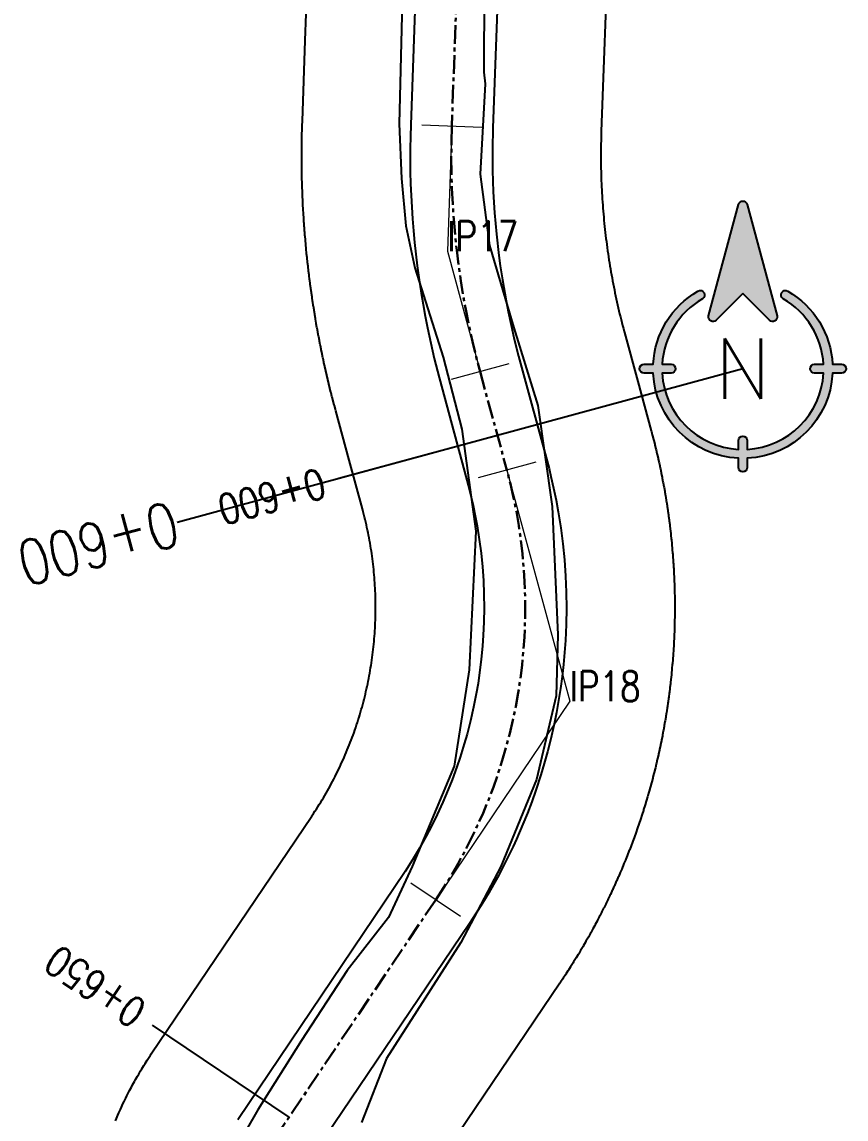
# Model space of a CAD drawing. Extents: x 337736 to 342002, y 3067251 to 3069533.
# Drawn here: x 338765 to 338820.1, y 3068895.9 to 3068969.2 of the extents above; entities that cross this region are included whole.
import ezdxf
from ezdxf.enums import TextEntityAlignment as Align

# ---------------------------------------------------------------- set-up
doc = ezdxf.new("R2010")
doc.units = 0
doc.header["$MEASUREMENT"] = 0
doc.linetypes.add('Center', pattern=[2, 1.25, -0.25, 0.25, -0.25])
for name, color, linetype, lineweight in [('BEC', 3, 'Continuous', 13), ('BES', 3, 'Continuous', 13), ('Chainage', 7, 'Continuous', 25), ('IP_Line', 150, 'Continuous', 9), ('RC', 9, 'Center', 30), ('Road Width', 6, 'Continuous', 25)]:
    doc.layers.add(name, color=color, linetype=linetype, lineweight=lineweight)
for name, color, linetype in [('IPName', 7, 'Continuous'), ('Match Chainage', 7, 'Continuous'), ('North', 7, 'Continuous'), ('Right of Way', 4, 'Continuous'), ('RoadEdge', 51, 'Continuous')]:
    doc.layers.add(name, color=color, linetype=linetype)
doc.styles.get("Standard").update_dxf_attribs({"font": 'simplex.shx'})

# ---------------------------------------------------------------- blocks, each defined once
blk = doc.blocks.new('North')
at = {"layer": 'North'}
h = blk.add_hatch(color=0, dxfattribs=at)
h.dxf.hatch_style = 1
edge = h.paths.add_edge_path()
edge.add_line((7.276000000000001e-12, 8.38899464431597), (-2.97585080653152, 5.413143837775349))
edge.add_arc((-3.32940419712395, 5.766697228368679), 0.499999999999442, 165.000000000033, 314.99999999992633, ccw=False)
edge.add_line((-3.81236711026941, 5.8961067509199), (-0.4829629131381812, 18.3216123735528))
edge.add_arc((7.276000000000001e-12, 18.1922028510016), 0.500000000000879, 14.999999999966974, 165.000000000033, ccw=False)
edge.add_line((0.482962913152733, 18.3216123735528), (3.81236711028396, 5.8961067509199))
edge.add_arc((3.3294041971385, 5.766697228368679), 0.500000000000879, -135, 14.999999999966974, ccw=False)
edge.add_line((2.97585080654608, 5.413143837776259), (7.275957614183426e-12, 8.38899464431597))
edge = h.paths.add_edge_path()
edge.add_line((0.5000000000072761, -7.99999999999636), (0.5000000000072761, -8.986100377802359))
edge.add_arc((7.276000000000001e-12, 3.638e-12), 9.000000000000279, 273.18473853672, 356.81526146328)
edge.add_line((8.98610037781327, -0.499999999996362), (8.000000000007269, -0.499999999996362))
edge.add_arc((8.000000000007269, 3.638e-12), 0.5, 90, 270, ccw=False)
edge.add_line((8.000000000007269, 0.500000000003638), (8.98610037781327, 0.500000000003638))
edge.add_arc((7.276000000000001e-12, 2.7285e-12), 9.00000000000033, 3.18473853672609, 60.00000000000131)
edge.add_arc((4.75000000000728, 8.22724133595511), 0.499999999999844, 59.999999999989996, 239.99999999999, ccw=False)
edge.add_arc((1.09139e-11, 3.638e-12), 9.99999999999743, 2.865983982600028, 60.00000000001597, ccw=False)
edge.add_line((9.98749217772638, 0.500000000003638), (11.0000000000073, 0.500000000003638))
edge.add_arc((11.0000000000073, 3.638e-12), 0.5, -90, 90, ccw=False)
edge.add_line((11.0000000000073, -0.499999999996362), (9.98749217772638, -0.499999999996362))
edge.add_arc((1.09139e-11, 3.638e-12), 9.999999999996382, 272.8659839825781, 357.1340160174001, ccw=False)
edge.add_line((0.5000000000072761, -9.98749217771547), (0.5000000000072761, -10.9999999999964))
edge.add_arc((7.276000000000001e-12, -10.9999999999964), 0.5, -180, 0, ccw=False)
edge.add_line((-0.499999999992724, -10.9999999999964), (-0.499999999992724, -9.98749217771547))
edge.add_arc((7.276000000000001e-12, 3.638e-12), 10, 182.865983982599, 267.1340160174011, ccw=False)
edge.add_line((-9.98749217771183, -0.499999999996362), (-10.9999999999927, -0.499999999996362))
edge.add_arc((-10.9999999999927, 3.638e-12), 0.5, 90, 270, ccw=False)
edge.add_line((-10.9999999999927, 0.500000000003638), (-9.98749217771183, 0.500000000003638))
edge.add_arc((7.276000000000001e-12, 3.638e-12), 10, 120, 177.134016017401, ccw=False)
edge.add_arc((-4.74999999999272, 8.22724133595511), 0.500000000000632, -59.99999999999011, 119.99999999995799, ccw=False)
edge.add_arc((7.276000000000001e-12, 2.7285e-12), 9.00000000000034, 119.999999999999, 176.815261463274)
edge.add_line((-8.98610037779872, 0.500000000003638), (-7.99999999999272, 0.500000000003638))
edge.add_arc((-7.99999999999272, 3.638e-12), 0.5, -90, 90, ccw=False)
edge.add_line((-7.99999999999272, -0.499999999996362), (-8.98610037779872, -0.499999999996362))
edge.add_arc((7.276000000000001e-12, 3.638e-12), 9.000000000000279, 183.18473853672, 266.81526146328)
edge.add_line((-0.499999999992724, -8.986100377802359), (-0.499999999992724, -7.99999999999636))
edge.add_arc((7.276000000000001e-12, -7.99999999999636), 0.5, 0, 180, ccw=False)
at = {"layer": 'North', "color": 0}
for points in [[(7.276000000000001e-12, 8.38899464431597), (-2.97585080653152, 5.413143837775349, -0.7673269879792459), (-3.81236711026941, 5.8961067509199), (-0.4829629131381811, 18.3216123735528, -0.7673269879794109), (0.482962913152733, 18.3216123735528), (3.81236711028396, 5.8961067509199, -0.7673269879792459), (2.97585080654608, 5.413143837776259)], [(0.5000000000072761, -7.99999999999636), (0.5000000000072761, -8.986100377802359, 0.382015476982892), (8.98610037781327, -0.499999999996362), (8.000000000007269, -0.499999999996362, -1), (8.000000000007269, 0.500000000003638), (8.98610037781327, 0.500000000003638, 0.253109756565021), (4.50000000000728, 7.79422863406307, -0.99999999999909), (5.00000000000728, 8.660254037847151, -0.2545902106462961), (9.98749217772638, 0.500000000003638), (11.0000000000073, 0.500000000003638, -1), (11.0000000000073, -0.499999999996362), (9.98749217772638, -0.499999999996362, -0.385206477913585), (0.5000000000072761, -9.98749217771547), (0.5000000000072761, -10.9999999999964, -1), (-0.499999999992724, -10.9999999999964), (-0.499999999992724, -9.98749217771547, -0.385206477913585), (-9.98749217771183, -0.499999999996362), (-10.9999999999927, -0.499999999996362, -1), (-10.9999999999927, 0.500000000003638), (-9.98749217771183, 0.500000000003638, -0.2545902106462961), (-4.99999999999272, 8.66025403784806, -0.9999999999990908), (-4.49999999999272, 7.79422863406307, 0.253109756565021), (-8.98610037779872, 0.500000000003638), (-7.99999999999272, 0.500000000003638, -1), (-7.99999999999272, -0.499999999996362), (-8.98610037779872, -0.499999999996362, 0.382015476982892), (-0.499999999992724, -8.986100377802359), (-0.499999999992724, -7.99999999999636, -1)]]:
    blk.add_lwpolyline(points, format="xyb", close=True, dxfattribs=at)
blk.add_text('N', height=6.7215, dxfattribs=at).set_placement((7.2919e-12, 3.6513e-12), align=Align.MIDDLE_CENTER)

msp = doc.modelspace()

# ---------------------------------------------------------------- linework, layer by layer
at = {"layer": 'BEC'}
for points in [[(338795.783604392, 3068962.19010752), (338791.786183558, 3068962.33372743)], [(338797.604816392, 3068946.38647991), (338793.74484552, 3068945.33737321)], [(338799.395619526, 3068939.7975906), (338795.535648655, 3068938.74848389)], [(338794.366527915, 3068909.40506767), (338791.050242623, 3068911.64163912)]]:
    msp.add_lwpolyline(points, dxfattribs=at)
at = {"layer": 'BES'}
for points in [[(338795.783604392, 3068962.19010752), (338791.786183558, 3068962.33372743)], [(338797.604816392, 3068946.38647991), (338793.74484552, 3068945.33737321)], [(338799.395619526, 3068939.7975906), (338795.535648655, 3068938.74848389)], [(338794.366527915, 3068909.40506767), (338791.050242623, 3068911.64163912)]]:
    msp.add_lwpolyline(points, dxfattribs=at)
at = {"layer": 'Chainage'}
for p, q in [((338796.835845357, 3068941.59021448), (338786.220925461, 3068938.70517105)), ((338782.899268593, 3068895.9788463), (338773.779484041, 3068902.12941779))]:
    msp.add_line(p, q, dxfattribs=at)
at = {"layer": 'IP_Line'}
for points in [[(338793.784893975, 3068962.26191748), (338793.485129713, 3068953.91847886), (338795.674830956, 3068945.86192656)], [(338797.465634091, 3068939.27303725), (338801.668589688, 3068923.80913243), (338792.708385269, 3068910.52335339)]]:
    msp.add_lwpolyline(points, dxfattribs=at)
at = {"layer": 'Match Chainage'}
msp.add_line((338813.24072156, 3068946.04891796), (338775.413007021, 3068935.76767228), dxfattribs=at)
at = {"layer": 'RC', "linetype": 'Center'}
msp.add_lwpolyline([(338794.17161292, 3068973.02559478), (338793.784893975, 3068962.26191748), (338793.784893975, 3068962.26191748, 0.0754661289477866), (338795.674830956, 3068945.86192656), (338795.674830956, 3068945.86192656), (338797.465634091, 3068939.27303725), (338797.465634091, 3068939.27303725, -0.218043198598834), (338792.708385269, 3068910.52335339), (338792.708385269, 3068910.52335339), (338781.982305197, 3068894.61921514)], format="xyb", dxfattribs=at)
at = {"layer": 'Right of Way'}
for points in [[(338771.296014778, 3068895.73712555), (338771.359895072, 3068895.89106205), (338771.457636367, 3068896.12116027), (338771.524073274, 3068896.27401076), (338771.625635787, 3068896.50244808), (338771.694610863, 3068896.65417011), (338771.799966382, 3068896.88088308), (338771.871460457, 3068897.0314345), (338771.980579718, 3068897.25636013), (338772.054572936, 3068897.40569913), (338772.167425629, 3068897.62877495), (338772.243897442, 3068897.77686005), (338772.36045222, 3068897.9980241), (338772.439381388, 3068898.14481417), (338772.559605875, 3068898.36400502), (338772.640970459, 3068898.50945926), (338772.764831261, 3068898.72661601), (338772.848608672, 3068898.87069404), (338772.976071382, 3068899.08575638), (338773.062238353, 3068899.22841819), (338773.193267567, 3068899.44132638), (338773.281800152, 3068899.58253231), (338773.416359473, 3068899.79322722), (338773.507233086, 3068899.93293806), (338773.645285138, 3068900.14136115), (338773.691591967, 3068900.21064378), (338784.415450142, 3068916.11148749), (338784.432107696, 3068916.13622894), (338784.538892189, 3068916.29634042), (338784.636909638, 3068916.44560547), (338784.733858363, 3068916.59556674), (338784.829733512, 3068916.74621674), (338784.924530126, 3068916.89754767), (338785.018243423, 3068917.04955189), (338785.110868577, 3068917.20222159), (338785.202400879, 3068917.35554899), (338785.292835667, 3068917.50952629), (338785.38216831, 3068917.6641456), (338785.470394278, 3068917.81939908), (338785.557509028, 3068917.97527874), (338785.643508153, 3068918.1317767), (338785.728387245, 3068918.28888492), (338785.812141981, 3068918.44659542), (338785.894768094, 3068918.60490014), (338785.976261356, 3068918.76379101), (338786.056617608, 3068918.92325989), (338786.135832764, 3068919.08329869), (338786.213902771, 3068919.24389922), (338786.290823646, 3068919.40505329), (338786.366591481, 3068919.5667527), (338786.441202385, 3068919.72898915), (338786.514652562, 3068919.89175439), (338786.586938279, 3068920.05504015), (338786.658055832, 3068920.21883805), (338786.728001589, 3068920.38313974), (338786.796771979, 3068920.54793683), (338786.86436353, 3068920.71322099), (338786.930772741, 3068920.87898367), (338786.995996258, 3068921.04521648), (338787.060030749, 3068921.21191095), (338787.122872932, 3068921.37905853), (338787.184519617, 3068921.54665073), (338787.244967648, 3068921.71467897), (338787.304213951, 3068921.8831347), (338787.362255499, 3068922.05200933), (338787.41908932, 3068922.22129421), (338787.474712527, 3068922.39098072), (338787.529122284, 3068922.56106023), (338787.582315804, 3068922.73152402), (338787.634290385, 3068922.90236343), (338787.685043363, 3068923.0735697), (338787.734572154, 3068923.24513413), (338787.78287424, 3068923.41704798), (338787.82994714, 3068923.58930243), (338787.875788466, 3068923.76188874), (338787.92039587, 3068923.93479806), (338787.963767082, 3068924.1080216), (338788.005899884, 3068924.28155051), (338788.046792135, 3068924.45537595), (338788.086441739, 3068924.62948903), (338788.124846678, 3068924.80388088), (338788.162004994, 3068924.9785426), (338788.197914785, 3068925.15346527), (338788.232574226, 3068925.32863999), (338788.265981545, 3068925.5040578), (338788.298135036, 3068925.67970975), (338788.329033064, 3068925.8555869), (338788.358674046, 3068926.03168025), (338788.387056474, 3068926.20798083), (338788.414178899, 3068926.38447964), (338788.440039939, 3068926.56116769), (338788.464638269, 3068926.73803593), (338788.48797264, 3068926.91507537), (338788.510041859, 3068927.09227698), (338788.530844798, 3068927.26963168), (338788.5503804, 3068927.44713047), (338788.568647664, 3068927.62476425), (338788.585645663, 3068927.80252401), (338788.601373523, 3068927.98040061), (338788.615830448, 3068928.15838504), (338788.629015697, 3068928.33646818), (338788.640928598, 3068928.51464097), (338788.651568542, 3068928.69289429), (338788.660934989, 3068928.87121907), (338788.669027459, 3068929.04960621), (338788.675845539, 3068929.22804658), (338788.681388883, 3068929.40653112), (338788.685657206, 3068929.58505068), (338788.688650291, 3068929.7635962), (338788.690367986, 3068929.94215853), (338788.690810202, 3068930.12072857), (338788.689976918, 3068930.29929723), (338788.687868176, 3068930.47785536), (338788.684484082, 3068930.65639389), (338788.679824811, 3068930.83490369), (338788.6738906, 3068931.01337566), (338788.666681751, 3068931.19180067), (338788.658198632, 3068931.37016966), (338788.648441677, 3068931.54847349), (338788.637411382, 3068931.7267031), (338788.625108311, 3068931.90484935), (338788.611533091, 3068932.0829032), (338788.596686415, 3068932.26085553), (338788.580569041, 3068932.43869728), (338788.563181791, 3068932.61641937), (338788.544525551, 3068932.79401272), (338788.524601274, 3068932.9714683), (338788.503409977, 3068933.14877703), (338788.48095274, 3068933.32592986), (338788.457230707, 3068933.50291779), (338788.432245095, 3068933.67973174), (338788.40599717, 3068933.85636273), (338788.378488278, 3068934.03280171), (338788.349719818, 3068934.20903972), (338788.319693262, 3068934.38506773), (338788.288410139, 3068934.56087678), (338788.255872044, 3068934.73645791), (338788.222080641, 3068934.91180213), (338788.187037652, 3068935.08690052), (338788.150744862, 3068935.26174414), (338788.113204129, 3068935.43632406), (338788.07441736, 3068935.6106314), (338788.034386545, 3068935.78465722), (338787.993113717, 3068935.95839268), (338787.950600984, 3068936.13182891), (338787.906850517, 3068936.30495705), (338787.861864546, 3068936.47776827), (338787.811023401, 3068936.6675025), (338786.920305345, 3068939.94471515), (338786.024903778, 3068943.2391598), (338786.004596277, 3068943.31406043), (338785.996998644, 3068943.34224881), (338785.932290271, 3068943.58372908), (338785.920624927, 3068943.62766121), (338785.857014856, 3068943.86943311), (338785.845549324, 3068943.91341781), (338785.783038869, 3068944.15547634), (338785.771773386, 3068944.1995127), (338785.71036384, 3068944.44185288), (338785.699298637, 3068944.48593999), (338785.638991268, 3068944.72855679), (338785.628126574, 3068944.77269375), (338785.568922627, 3068945.01558217), (338785.558258668, 3068945.05976805), (338785.500159368, 3068945.30292307), (338785.489696363, 3068945.34715697), (338785.432702909, 3068945.59057356), (338785.422441075, 3068945.63485456), (338785.366554645, 3068945.8785277), (338785.356494193, 3068945.92285488), (338785.301715942, 3068946.16677954), (338785.29185708, 3068946.211152), (338785.238188139, 3068946.45532312), (338785.228531073, 3068946.49973993), (338785.175972552, 3068946.74415248), (338785.166517477, 3068946.78861273), (338785.115070461, 3068947.03326166), (338785.105817577, 3068947.07776442), (338785.055483129, 3068947.32264467), (338785.046432626, 3068947.36718903), (338784.997211786, 3068947.61229554), (338784.988363848, 3068947.65688059), (338784.940257634, 3068947.9022083), (338784.931612446, 3068947.9468331), (338784.884621851, 3068948.19237694), (338784.876179592, 3068948.23704057), (338784.830305587, 3068948.48279547), (338784.822066432, 3068948.52749701), (338784.777309964, 3068948.77345789), (338784.769274082, 3068948.81819642), (338784.725636077, 3068949.06435819), (338784.717803634, 3068949.1091328), (338784.675284992, 3068949.35549038), (338784.667656151, 3068949.40030012), (338784.626257752, 3068949.64684842), (338784.618832669, 3068949.69169238), (338784.578555368, 3068949.93842631), (338784.571334197, 3068949.98330355), (338784.532178827, 3068950.23021801), (338784.525161718, 3068950.2751276), (338784.487129086, 3068950.52221749), (338784.480316183, 3068950.56715852), (338784.443407076, 3068950.81441873), (338784.43679852, 3068950.85939027), (338784.401013701, 3068951.10681569), (338784.394609629, 3068951.1518168), (338784.359949836, 3068951.39940232), (338784.353750379, 3068951.44443208), (338784.32021633, 3068951.69217259), (338784.314221618, 3068951.73723006), (338784.281814004, 3068951.98512044), (338784.27602416, 3068952.03020469), (338784.244743651, 3068952.27823981), (338784.239158794, 3068952.32334991), (338784.209006037, 3068952.57152466), (338784.203626283, 3068952.61665968), (338784.174601901, 3068952.86496892), (338784.169427361, 3068952.91012793), (338784.141531953, 3068953.15856653), (338784.136562735, 3068953.2037486), (338784.109796877, 3068953.45231143), (338784.105033082, 3068953.49751562), (338784.079397328, 3068953.74619754), (338784.074839056, 3068953.79142291), (338784.050333935, 3068954.0402188), (338784.045981278, 3068954.08546442), (338784.022607298, 3068954.33436912), (338784.018460347, 3068954.37963406), (338783.996217989, 3068954.62864244), (338783.99227683, 3068954.67392576), (338783.971166554, 3068954.92303266), (338783.967431269, 3068954.96833343), (338783.947453511, 3068955.21753372), (338783.943924176, 3068955.262851), (338783.925079349, 3068955.51213951), (338783.921756038, 3068955.55747237), (338783.904044531, 3068955.80684397), (338783.900927312, 3068955.85219146), (338783.884349492, 3068956.10164099), (338783.881438429, 3068956.14700219), (338783.865994638, 3068956.39652449), (338783.863289791, 3068956.44189845), (338783.848980348, 3068956.69148838), (338783.846481774, 3068956.73687416), (338783.833306974, 3068956.98652655), (338783.831014725, 3068957.03192322), (338783.818974841, 3068957.28163292), (338783.816888963, 3068957.32703954), (338783.805984243, 3068957.57680139), (338783.804104779, 3068957.62221702), (338783.79433545, 3068957.87202586), (338783.79266244, 3068957.91744956), (338783.784028702, 3068958.16730022), (338783.78256218, 3068958.21273106), (338783.775064212, 3068958.46261838), (338783.773804208, 3068958.50805542), (338783.767442165, 3068958.75797424), (338783.766388705, 3068958.80341654), (338783.761162719, 3068959.0533617), (338783.760315825, 3068959.09880831), (338783.756226004, 3068959.34877464), (338783.755585694, 3068959.39422464), (338783.752632121, 3068959.64420697), (338783.752198407, 3068959.68965941), (338783.750381145, 3068959.93965259), (338783.750154037, 3068959.98510653), (338783.749473121, 3068960.23510539), (338783.749452624, 3068960.28055989), (338783.74990807, 3068960.53055926), (338783.750094184, 3068960.57601338), (338783.751685983, 3068960.8260081), (338783.752078703, 3068960.87146091), (338783.754806821, 3068961.12144581), (338783.75540614, 3068961.16689637), (338783.759270521, 3068961.41686628), (338783.760076427, 3068961.46231364), (338783.765076991, 3068961.71226341), (338783.766089467, 3068961.75770664), (338783.77222611, 3068962.0076311), (338783.773445135, 3068962.05306925), (338783.780717731, 3068962.30296324), (338783.78214328, 3068962.34839538), (338783.790551679, 3068962.59825372), (338783.791341891, 3068962.62096725), (338783.984701363, 3068968.0028059), (338784.177866484, 3068973.37923509)], [(338804.165165004, 3068972.666545), (338803.971805532, 3068967.28470635), (338803.77885407, 3068961.91422401), (338803.771592274, 3068961.69843735), (338803.765641971, 3068961.49397874), (338803.760621084, 3068961.28949521), (338803.756529716, 3068961.08499097), (338803.753367952, 3068960.88047025), (338803.751135857, 3068960.67593727), (338803.749833477, 3068960.47139626), (338803.749460839, 3068960.26685143), (338803.750017952, 3068960.06230703), (338803.751504802, 3068959.85776727), (338803.75392136, 3068959.6532364), (338803.757267576, 3068959.44871859), (338803.761543381, 3068959.24421813), (338803.766748685, 3068959.03973922), (338803.772883382, 3068958.83528608), (338803.779947345, 3068958.63086293), (338803.787940428, 3068958.426474), (338803.796862467, 3068958.2221235), (338803.806713274, 3068958.01781571), (338803.817492651, 3068957.81355475), (338803.829200369, 3068957.60934495), (338803.841836191, 3068957.40519045), (338803.855399855, 3068957.20109549), (338803.869891078, 3068956.99706431), (338803.885309565, 3068956.79310107), (338803.901654993, 3068956.58921005), (338803.918927027, 3068956.38539544), (338803.937125309, 3068956.18166144), (338803.956249466, 3068955.97801224), (338803.976299097, 3068955.7744521), (338803.997273793, 3068955.57098518), (338804.019173118, 3068955.36761571), (338804.041996622, 3068955.16434787), (338804.065743829, 3068954.96118589), (338804.09041425, 3068954.75813397), (338804.116007382, 3068954.55519623), (338804.142522687, 3068954.35237694), (338804.16995962, 3068954.14968029), (338804.198317615, 3068953.94711043), (338804.227596088, 3068953.74467157), (338804.257794432, 3068953.54236787), (338804.28891202, 3068953.34020355), (338804.320948214, 3068953.13818274), (338804.353902351, 3068952.93630964), (338804.387773749, 3068952.73458842), (338804.42256171, 3068952.53302323), (338804.45826551, 3068952.33161828), (338804.494884418, 3068952.13037767), (338804.532417675, 3068951.92930559), (338804.570864503, 3068951.72840621), (338804.610224107, 3068951.52768367), (338804.650495684, 3068951.32714208), (338804.69167839, 3068951.12678563), (338804.733771378, 3068950.92661845), (338804.776773786, 3068950.72664463), (338804.820684705, 3068950.52686841), (338804.865503249, 3068950.32729381), (338804.911228486, 3068950.12792498), (338804.957859471, 3068949.92876604), (338805.005395232, 3068949.72982115), (338805.053834792, 3068949.5310944), (338805.103177163, 3068949.33258983), (338805.153421303, 3068949.13431164), (338805.2045662, 3068948.93626382), (338805.256610769, 3068948.73845058), (338805.3116583, 3068948.53302288), (338805.32560621, 3068948.48157299), (338806.220159702, 3068945.19024866), (338807.115561269, 3068941.895804), (338807.124866731, 3068941.86132332), (338807.189573745, 3068941.61984302), (338807.207814937, 3068941.55078306), (338807.270795456, 3068941.30884673), (338807.288542901, 3068941.23965824), (338807.349793712, 3068940.99727822), (338807.367046507, 3068940.92796473), (338807.426564484, 3068940.68515339), (338807.443321745, 3068940.61571843), (338807.501103852, 3068940.37248817), (338807.517364726, 3068940.30293529), (338807.573408014, 3068940.0592985), (338807.589171672, 3068939.98963125), (338807.643473282, 3068939.74560037), (338807.658738919, 3068939.6758223), (338807.711296081, 3068939.43140978), (338807.726062918, 3068939.36152444), (338807.776872951, 3068939.11674275), (338807.791140233, 3068939.04675374), (338807.840200544, 3068938.80161537), (338807.853967547, 3068938.73152621), (338807.901275633, 3068938.48604367), (338807.91454165, 3068938.41585797), (338807.960095097, 3068938.17004378), (338807.972859454, 3068938.09976512), (338808.016655939, 3068937.85363182), (338808.028917985, 3068937.78326378), (338808.070955272, 3068937.53682392), (338808.08271438, 3068937.46637009), (338808.122990325, 3068937.21963626), (338808.134245896, 3068937.14910024), (338808.172758444, 3068936.90208502), (338808.183509904, 3068936.83147039), (338808.22025709, 3068936.58418638), (338808.230503889, 3068936.51349677), (338808.265483839, 3068936.26595659), (338808.275225454, 3068936.19519559), (338808.308436382, 3068935.94741188), (338808.317672319, 3068935.87658309), (338808.349112531, 3068935.62856848), (338808.357842316, 3068935.55767553), (338808.387510208, 3068935.30944268), (338808.395733397, 3068935.23848918), (338808.423627456, 3068934.99005075), (338808.431343628, 3068934.91904033), (338808.45746243, 3068934.67040899), (338808.464671193, 3068934.59934526), (338808.489013405, 3068934.35053371), (338808.49571439, 3068934.27942031), (338808.518278771, 3068934.03044123), (338808.524471637, 3068933.95928177), (338808.545257036, 3068933.71014787), (338808.550941466, 3068933.638946), (338808.569946822, 3068933.38966999), (338808.575122526, 3068933.31842933), (338808.592346869, 3068933.06902392), (338808.597013584, 3068932.99774812), (338808.612456036, 3068932.74822604), (338808.616613523, 3068932.67691872), (338808.630273296, 3068932.42729271), (338808.633921343, 3068932.35595751), (338808.64579774, 3068932.1062403), (338808.648936161, 3068932.03488086), (338808.659028576, 3068931.78508519), (338808.661657211, 3068931.71370515), (338808.669965129, 3068931.46384376), (338808.672083844, 3068931.39244678), (338808.67860684, 3068931.14253242), (338808.680215527, 3068931.07112212), (338808.68495327, 3068930.82116755), (338808.686051847, 3068930.74974758), (338808.689004094, 3068930.49976554), (338808.689592504, 3068930.42833954), (338808.690759105, 3068930.1783428), (338808.69083732, 3068930.10691442), (338808.690218215, 3068929.85691572), (338808.689786229, 3068929.7854886), (338808.68738145, 3068929.535500701), (338808.686439286, 3068929.4640785), (338808.682248955, 3068929.21411415), (338808.680796661, 3068929.1427005), (338808.674820993, 3068928.89277246), (338808.672858642, 3068928.82137099), (338808.665097942, 3068928.57149201), (338808.662625635, 3068928.50010639), (338808.653080298, 3068928.25028922), (338808.650098161, 3068928.17892308), (338808.638768675, 3068927.92918046), (338808.63527686, 3068927.85783744), (338808.622163802, 3068927.60818211), (338808.618162488, 3068927.53686585), (338808.603266527, 3068927.28731056), (338808.598755917, 3068927.2160247), (338808.582077813, 3068926.96658217), (338808.577058139, 3068926.89533035), (338808.558598743, 3068926.64601332), (338808.553070259, 3068926.57479916), (338808.532830514, 3068926.32562034), (338808.526793503, 3068926.2544475), (338808.50477444, 3068926.0054196), (338808.49822921, 3068925.93429169), (338808.474431953, 3068925.68542742), (338808.467378838, 3068925.61434808), (338808.441804601, 3068925.36566014), (338808.434243961, 3068925.29463299), (338808.406894049, 3068925.04613406), (338808.398826269, 3068924.97516273), (338808.369702078, 3068924.7268655), (338808.36112757, 3068924.6559536), (338808.330230586, 3068924.40787073), (338808.321149787, 3068924.33702189), (338808.288481585, 3068924.08916604), (338808.278894959, 3068924.01838387), (338808.244457207, 3068923.77076768), (338808.234365243, 3068923.70005579), (338808.198159697, 3068923.4526919), (338808.18756291, 3068923.3820539), (338808.149591418, 3068923.13495494), (338808.138490348, 3068923.06439443), (338808.098754847, 3068922.81757298), (338808.087150061, 3068922.74709357), (338808.045652578, 3068922.50056225), (338808.033544669, 3068922.43016752), (338807.990287322, 3068922.18393889), (338807.977676904, 3068922.11363244), (338807.9326619001, 3068921.86771908), (338807.919549621, 3068921.7975045), (338807.872779256, 3068921.55191894), (338807.859165783, 3068921.48179981), (338807.810642443, 3068921.23655459), (338807.79652847, 3068921.16653448), (338807.746254632, 3068920.92164211), (338807.73164088, 3068920.8517246), (338807.679619107, 3068920.60719757), (338807.664506322, 3068920.53738623), (338807.61073927, 3068920.29323702), (338807.595128221, 3068920.22353541), (338807.539618632, 3068919.97977647), (338807.523510118, 3068919.91018815), (338807.466260825, 3068919.66683192), (338807.449655666, 3068919.59736043), (338807.390669589, 3068919.35441933), (338807.373568633, 3068919.28506822), (338807.312848782, 3068919.04255465), (338807.295252902, 3068918.97332746), (338807.232802375, 3068918.73125378), (338807.214712467, 3068918.66215404), (338807.150534451, 3068918.4205326), (338807.13195144, 3068918.35156384), (338807.066049208, 3068918.11040698), (338807.046974039, 3068918.0415727), (338806.979350954, 3068917.80089272), (338806.959784606, 3068917.73219647), (338806.890444118, 3068917.49200564), (338806.870387583, 3068917.42345088), (338806.799333229, 3068917.18376147), (338806.778787533, 3068917.11535172), (338806.706022939, 3068916.87617595), (338806.684989132, 3068916.80791471), (338806.610518011, 3068916.56926478), (338806.588997165, 3068916.50115552), (338806.512823315, 3068916.26304362), (338806.490816523, 3068916.1950898), (338806.412943832, 3068915.95752806), (338806.390452228, 3068915.88973319), (338806.310884668, 3068915.65273374), (338806.287909388, 3068915.58510123), (338806.206651019, 3068915.34867616), (338806.18319324, 3068915.28120949), (338806.100248209, 3068915.04537087), (338806.076309126, 3068914.97807347), (338805.991681663, 3068914.74283332), (338805.967262503, 3068914.67570864), (338805.880956926, 3068914.44107897), (338805.85605893, 3068914.37413042), (338805.768079643, 3068914.1401232), (338805.742704083, 3068914.07335419), (338805.653055574, 3068913.83998136), (338805.627203741, 3068913.77339531), (338805.535890585, 3068913.54066877), (338805.509563802, 3068913.47426907), (338805.416590656, 3068913.242200701), (338805.389790268, 3068913.17599075), (338805.295161877, 3068912.94459239), (338805.267889247, 3068912.87857555), (338805.171610439, 3068912.647859), (338805.143866957, 3068912.58203865), (338805.045942644, 3068912.35201569), (338805.017729728, 3068912.28639518), (338804.918164905, 3068912.05707754), (338804.889484002, 3068911.99166023), (338804.78828375, 3068911.76305961), (338804.75913631, 3068911.69784883), (338804.656305793, 3068911.4699769), (338804.62669331, 3068911.40497597), (338804.522237772, 3068911.17784435), (338804.492161757, 3068911.1130566), (338804.38608653, 3068910.88667687), (338804.355548515, 3068910.8221056), (338804.247859008, 3068910.59648932), (338804.216860555, 3068910.53213783), (338804.107562265, 3068910.30729651), (338804.076104953, 3068910.24316808), (338803.965203456, 3068910.01911319), (338803.933288887, 3068909.95521108), (338803.82078984, 3068909.73195405), (338803.788419646, 3068909.66828153), (338803.67432879, 3068909.44583376), (338803.641504624, 3068909.38239408), (338803.525827779, 3068909.16076691), (338803.492551312, 3068909.09756331), (338803.37529438, 3068908.87676805), (338803.341567315, 3068908.81380374), (338803.222736278, 3068908.59385166), (338803.188560331, 3068908.53112987), (338803.068161253, 3068908.31203218), (338803.033538167, 3068908.24955609), (338802.91157719, 3068908.03132398), (338802.87650873, 3068907.96909679), (338802.752992077, 3068907.75174139), (338802.717480041, 3068907.68976628), (338802.592414013, 3068907.47329868), (338802.556460206, 3068907.41157881), (338802.429851185, 3068907.19601005), (338802.393457442, 3068907.13454856), (338802.265311887, 3068906.91988964), (338802.228480067, 3068906.85868967), (338802.098804516, 3068906.64495155), (338802.061536498, 3068906.58401623), (338801.930337567, 3068906.3712098), (338801.892635244, 3068906.31054223), (338801.759919628, 3068906.09867836), (338801.721784933, 3068906.03828163), (338801.587559401, 3068905.82737112), (338801.548994283, 3068905.76724833), (338801.413265684, 3068905.55730196), (338801.3742721, 3068905.49745615), (338801.237047359, 3068905.28848461), (338801.197627308, 3068905.22891887), (338801.058913427, 3068905.02093283), (338801.034608313, 3068904.984661799), (338801.003539512, 3068904.93851534), (338790.296316179, 3068889.06233135)]]:
    msp.add_lwpolyline(points, dxfattribs=at)
at = {"layer": 'Road Width'}
for points in [[(338791.44648454, 3068973.83635964), (338791.036745577, 3068962.36283901), (338791.013809762, 3068961.57578844), (338791.001605777, 3068960.78838911), (338791.000139857, 3068960.00089658), (338791.009412275, 3068959.21345727), (338791.029421307, 3068958.42621761), (338791.060163232, 3068957.63932399), (338791.101632334, 3068956.85292272), (338791.153820902, 3068956.06716004), (338791.216719231, 3068955.28218205), (338791.290315626, 3068954.49813472), (338791.374596401, 3068953.71516385), (338791.469545885, 3068952.93341502), (338791.575146423, 3068952.15303359), (338791.73248122, 3068951.11490287), (338791.862854436, 3068950.33827589), (338792.00380557, 3068949.56349888), (338792.155308413, 3068948.79071591), (338792.373676999, 3068947.76368874), (338792.610681685, 3068946.74080146), (338792.933024616, 3068945.46852903), (338794.952045472, 3068938.01816237), (338795.215079349, 3068936.89687627), (338795.353620544, 3068936.21984763), (338795.477623285, 3068935.54000591), (338795.620247456, 3068934.62971408), (338795.736808617, 3068933.71571936), (338795.827211624, 3068932.79876781), (338795.891382682, 3068931.8796079), (338795.929269411, 3068930.95898993), (338795.940840886, 3068930.03766536), (338795.926087659, 3068929.11638625), (338795.885021775, 3068928.19590461), (338795.836974038, 3068927.50651876), (338795.749954568, 3068926.58923992), (338795.667511946, 3068925.903117), (338795.534756393, 3068924.99133368), (338795.418124949, 3068924.31018865), (338795.239965133, 3068923.40617984), (338795.036052721, 3068922.50762957), (338794.806554161, 3068921.6152713), (338794.617751243, 3068920.9505045), (338794.343940172, 3068920.0707316), (338794.122148716, 3068919.4162318), (338793.804709518, 3068918.55124324), (338793.550483887, 3068917.90864634), (338793.190209996, 3068917.06060413), (338792.805856665, 3068916.22320018), (338792.397737631, 3068915.39711804), (338792.076251792, 3068914.78539236), (338791.6273559, 3068913.98074006), (338791.155656281, 3068913.18924001), (338790.661537968, 3068912.4115383), (338779.468389822, 3068895.80079426)], [(338796.944180645, 3068973.67718196), (338796.533199224, 3068962.16536163), (338796.501398602, 3068960.74065145), (338796.508461624, 3068959.31571312), (338796.554379156, 3068957.89149729), (338796.639117048, 3068956.46906324), (338796.762612275, 3068955.04946891), (338796.924772986, 3068953.63377013), (338797.020316329, 3068952.92771075), (338797.16266686, 3068951.98844962), (338797.408150795, 3068950.58479839), (338797.545224796, 3068949.88561379), (338797.742796374, 3068948.95639874), (338797.957229185, 3068948.03092929), (338798.248872789, 3068946.87982566), (338800.283405496, 3068939.36968014), (338800.412186072, 3068938.84600114), (338800.591297864, 3068938.05716696), (338800.753466239, 3068937.26467607), (338800.898616735, 3068936.46889235), (338801.065564408, 3068935.40335696), (338801.202004217, 3068934.33348717), (338801.30782479, 3068933.26015628), (338801.38293975, 3068932.18424042), (338801.427287782, 3068931.10661783), (338801.440832686, 3068930.02816814), (338801.423563405, 3068928.94977167), (338801.375494037, 3068927.87230866), (338801.319252113, 3068927.06535312), (338801.245732519, 3068926.25978794), (338801.154969015, 3068925.455983), (338801.047003274, 3068924.65430738), (338800.921884873, 3068923.85512919), (338800.77967126, 3068923.05881538), (338800.620427735, 3068922.2657316), (338800.381739563, 3068921.2139402), (338800.183057383, 3068920.42980642), (338799.967619236, 3068919.65010981), (338799.735524043, 3068918.87520839), (338799.40033812, 3068917.8500803), (338799.129804057, 3068917.08774723), (338798.842997645, 3068916.33138589), (338798.540050577, 3068915.58134358), (338798.111254949, 3068914.59171157), (338797.88629823, 3068914.10159056), (338797.535793132, 3068913.3725593), (338797.293479263, 3068912.89078329), (338796.917166382, 3068912.17473231), (338796.657804406, 3068911.70191575), (338796.256163681, 3068910.99975827), (338795.839570086, 3068910.30636792), (338795.408214907, 3068909.62206309), (338794.964214837, 3068908.94995158), (338784.212270244, 3068893.00687292)]]:
    msp.add_lwpolyline(points, dxfattribs=at)
at = {"layer": 'RoadEdge'}
for points in [[(338795.992, 3068982.318, 1382.746), (338795.934, 3068965.882, 1384.031), (338796.006, 3068965.113, 1384.063), (338795.677, 3068959.057, 1384.449), (338796.305, 3068954.287, 1384.809), (338797.929, 3068948.793, 1385.274), (338799.529, 3068943.592, 1385.632), (338800.486, 3068936.825, 1385.976), (338800.871, 3068928.25, 1386.649), (338800.766, 3068924.175, 1386.807), (338799.443, 3068918.577, 1387.37), (338797.065, 3068912.743, 1388.058), (338794.395, 3068907.661, 1388.731), (338789.407, 3068899.917, 1389.637), (338787.755, 3068895.637, 1390.187)], [(338790.4748, 3068970.5618, 1383.4187), (338790.268, 3068962.433, 1383.972), (338790.411, 3068958.777, 1384.258), (338790.7, 3068955.614, 1384.44), (338791.32, 3068952.809, 1384.608), (338793.205, 3068946.832, 1385.114), (338794.443, 3068942.006, 1385.388), (338795.391, 3068935.19, 1385.772), (338794.938, 3068925.899, 1386.635), (338793.937, 3068919.468, 1387.352), (338791.141, 3068912.755, 1387.99), (338789.559, 3068909.33, 1388.405), (338786.79, 3068905.796, 1388.944), (338783.742, 3068901.123, 1389.6), (338780.82, 3068896.479, 1389.997), (338778.661, 3068892.71, 1390.321)]]:
    msp.add_polyline3d(points, dxfattribs=at)

# ---------------------------------------------------------------- block references
at = {"xscale": 0.6, "yscale": 0.6, "zscale": 0.6}
msp.add_blockref('North', (338813.24072156, 3068946.04891796), dxfattribs=at)

# ---------------------------------------------------------------- texts
at = {"layer": 'Chainage', "width": 0.8000000119209291}
for s, rotation, p in [('0+600', 195.205195000811, (338785.255932743, 3068938.44289437)), ('0+650', 146.003458272735, (338772.950412718, 3068902.68856066))]:
    msp.add_text(s, height=2, rotation=rotation, dxfattribs=at).set_placement(p, align=Align.MIDDLE_LEFT)
at = {"layer": 'IPName', "width": 0.8}
for s, p in [('IP17', (338793.485129713, 3068953.91847886)), ('IP18', (338801.668589688, 3068923.80913243))]:
    msp.add_text(s, height=2, dxfattribs=at).set_placement(p)
at = {"layer": 'Match Chainage', "width": 0.8}
msp.add_text('0+600', height=3, rotation=195.205195000811, dxfattribs=at).set_placement((338775.413007021, 3068935.76767228), align=Align.MIDDLE_LEFT)

doc.saveas('drawing.dxf')
